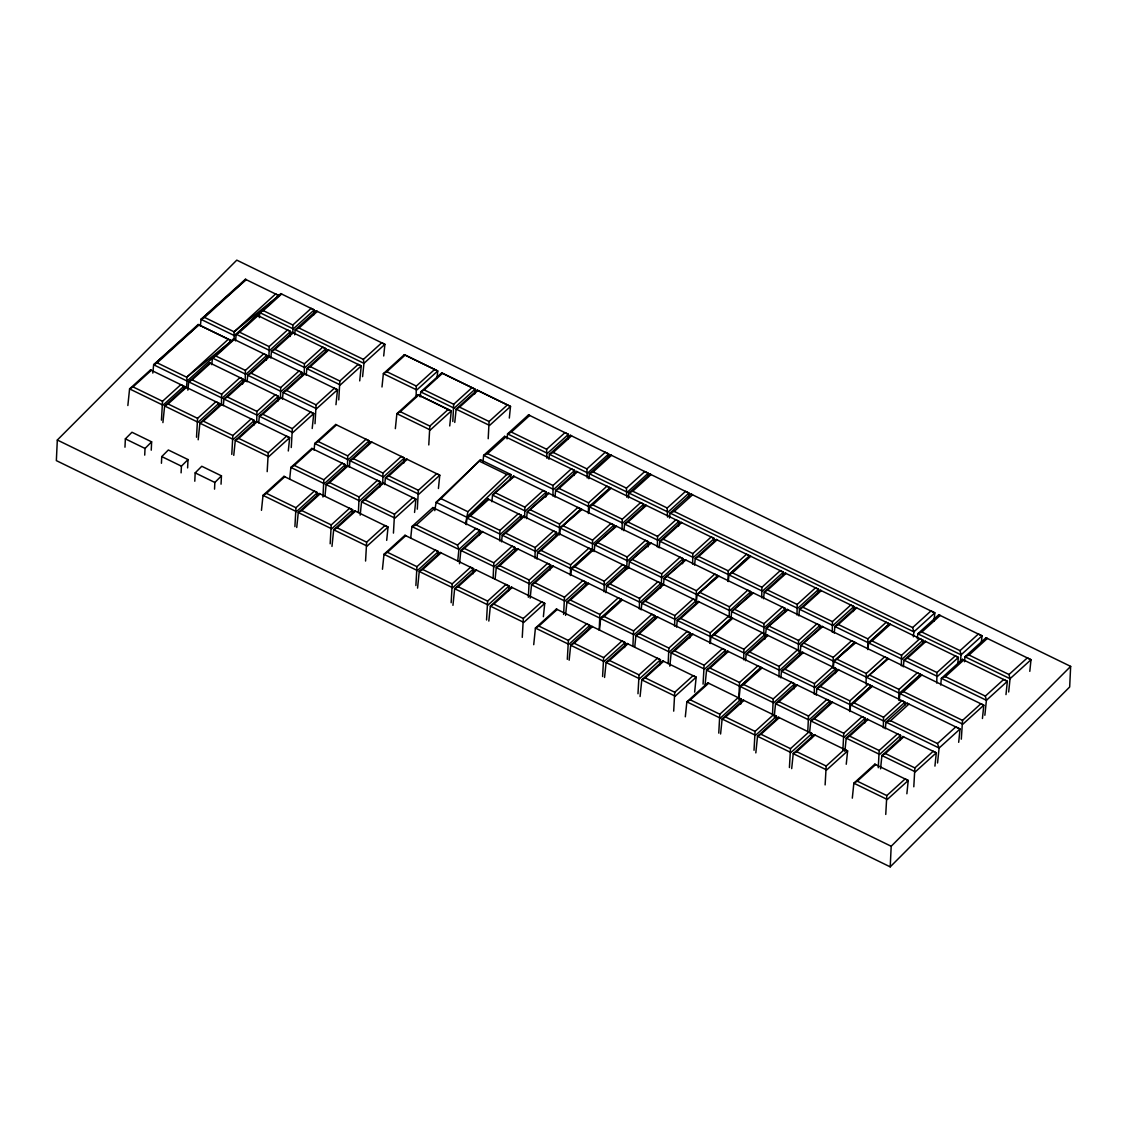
<?xml version="1.0" encoding="UTF-8"?>
<svg xmlns="http://www.w3.org/2000/svg" width="1127" height="1127" viewBox="0 0 1127 1127"><rect width="100%" height="100%" fill="white"/><g stroke="black" fill="none" stroke-linecap="round" stroke-linejoin="round"><path stroke-width="1.5" d="M57.322 440.023L56.35 460.619L890.217 866.86L1069.678 686.977L1070.65 666.381L236.783 260.14L57.322 440.023L891.189 846.264L890.217 866.86M124.97 447.208L125.365 438.868L131.958 432.261L151.624 441.84L151.243 450.18M144.721 455.125L145.031 448.447L151.624 441.84M161.429 463.267L161.753 456.59L168.346 449.983L188.012 459.562L187.617 467.902M181.095 472.847L181.419 466.169L188.012 459.562M194.788 481.215L195.182 472.875L201.775 466.268L221.441 475.848L221.047 484.187M214.539 489.132L214.848 482.469L221.441 475.848M127.858 405.523L129.577 388.9L150.525 369.895L151.356 370.276L133.028 386.899L129.577 388.9L163.006 405.185L183.955 386.181L180.855 384.645L162.527 401.268L161.457 420.146M152.793 373.079L153.652 364.768L198.141 324.506L231.584 340.791L187.082 381.053L186.392 387.702M162.908 422.597L164.627 405.974L185.575 386.97L186.406 387.35L168.078 403.973L164.627 405.974L198.056 422.259L219.004 403.255L215.919 401.719L197.577 418.342L196.521 437.22M183.616 389.505L183.955 386.181L150.525 369.895M187.843 390.153L188.702 381.842L209.65 362.838L210.495 363.218L192.154 379.841L188.702 381.842L222.132 398.127L243.08 379.123L239.995 377.587L221.653 394.211L221.441 404.776M200.367 326.013L201.043 319.364L245.376 279.271L246.137 279.581L204.579 317.434L201.043 319.364L234.472 335.649L278.806 295.556L275.636 293.95L234.078 331.803L234.134 338.973M198.183 439.784L199.888 423.16L220.836 404.156L221.681 404.523L203.353 421.16L199.888 423.16L233.317 439.445L254.265 420.441L251.18 418.906L232.852 435.529L231.782 454.406M211.763 364.683L212.454 358.034L233.402 339.03L234.247 339.41L215.905 356.033L212.454 358.034L245.883 374.319L266.831 355.315L263.746 353.779L245.404 370.403L245.193 380.968M218.666 406.579L219.004 403.255L185.575 386.97M223.287 405.664L223.963 399.014L244.911 380.01L245.756 380.391L227.429 397.028L223.963 399.014L257.393 415.314L278.355 396.31L275.256 394.76L256.928 411.397L256.717 421.963M235.515 340.875L236.205 334.226L257.153 315.222L257.998 315.602L239.657 332.226L236.205 334.226L269.635 350.511L290.583 331.507L287.498 329.972L269.156 346.595L268.944 357.16M233.754 455.364L235.289 440.403L256.238 421.399L257.083 421.78L238.755 438.403L235.289 440.403L268.719 456.689L289.667 437.685L286.582 436.149L268.254 452.772L267.184 471.649M242.573 384.11L243.08 379.123L209.65 362.838M247.038 381.856L247.715 375.206L268.663 356.217L269.508 356.583L251.18 373.22L247.715 375.206L281.144 391.506L302.106 372.502L299.007 370.966L280.679 387.589L280.468 398.155M259.337 317.617L259.844 312.63L280.792 293.626L281.637 294.006L263.309 310.629L259.844 312.63L293.288 328.915L314.236 309.911L311.137 308.375L292.809 324.999L292.935 332.24M253.758 425.428L254.265 420.441L220.836 404.156M258.675 422.921L259.365 416.272L280.313 397.267L281.158 397.648L262.83 414.271L259.365 416.272L292.795 432.557L313.743 413.553L310.658 412.017L292.33 428.64L291.259 447.518M266.324 360.302L266.831 355.315L233.402 339.03M270.79 358.048L271.466 351.399L292.414 332.409L293.259 332.775L274.932 349.412L271.466 351.399L304.896 367.698L325.858 348.694L322.759 347.158L304.431 363.782L304.22 374.347M261.464 510.32L263.014 495.359L283.962 476.355L284.793 476.735L266.465 493.358L263.014 495.359L296.443 511.644L317.391 492.64L314.306 491.104L295.964 507.728L294.908 526.605M277.834 401.297L278.355 396.31L244.911 380.01M282.426 399.113L283.116 392.464L304.065 373.46L304.91 373.84L286.582 390.463L283.116 392.464L316.546 408.749L337.494 389.745L334.409 388.209L316.081 404.832L315.011 423.71M290.076 336.494L290.583 331.507L257.153 315.222M294.682 334.832L295.189 329.845L316.138 310.841L317.363 311.404L299.021 328.027L295.189 329.845L363.951 363.345L384.899 344.341L381.743 342.763L363.401 359.4L363.951 363.345L362.584 376.643M288.301 450.983L289.667 437.685L256.238 421.399M289.681 479.06L290.879 467.423L311.827 448.419L312.672 448.8L294.33 465.423L290.879 467.423L324.308 483.708L345.256 464.704L342.171 463.169L323.843 479.792L322.942 497.007M301.754 375.826L302.106 372.502L268.663 356.217M306.178 375.305L306.868 368.656L327.816 349.652L328.661 350.032L310.334 366.655L306.868 368.656L340.298 384.941L361.246 365.937L358.161 364.401L339.833 381.025L338.762 399.902M313.715 314.898L314.236 309.911L280.792 293.626M296.739 527.492L298.275 512.531L319.223 493.527L320.068 493.908L301.74 510.545L298.275 512.531L331.704 528.817L352.666 509.827L349.567 508.277L331.239 524.914L330.169 543.792M312.207 428.514L313.743 413.553L280.313 397.267M314.053 450.152L314.743 443.503L335.691 424.499L336.522 424.879L318.194 441.502L314.743 443.503L348.173 459.788L369.121 440.784L366.021 439.248L347.694 455.886L347.482 466.437M325.506 352.018L325.858 348.694L292.414 332.409M317.053 495.965L317.391 492.64L283.962 476.355M324.942 496.232L326.14 484.596L347.088 465.592L347.933 465.972L329.605 482.61L326.14 484.596L359.583 500.895L380.532 481.891L377.432 480.341L359.104 496.979L358.386 512.531M335.959 404.706L337.494 389.745L304.065 373.46M331.972 546.412L333.677 529.775L354.625 510.785L355.47 511.151L337.142 527.788L333.677 529.775L367.106 546.074L388.054 527.07L384.969 525.534L366.641 542.157L365.571 561.035M344.918 468.029L345.256 464.704L311.827 448.419M349.328 467.339L350.004 460.689L370.952 441.685L371.797 442.052L353.469 458.689L350.004 460.689L383.434 476.975L404.382 457.971L401.297 456.435L382.969 473.058L382.757 483.624M359.71 380.898L361.246 365.937L327.816 349.652M352.314 513.151L352.666 509.827L319.223 493.527M360.175 515.152L361.542 501.853L382.49 482.849L383.335 483.215L365.007 499.853L361.542 501.853L394.985 518.138L415.933 499.134L412.834 497.599L394.506 514.222L393.436 533.099M368.783 444.108L369.121 440.784L335.691 424.499M383.701 355.977L384.899 344.341L316.138 310.841M381.997 386.984L383.363 373.685L404.311 354.681L437.755 370.98L437.065 377.63M380.01 486.878L380.532 481.891L347.088 465.592M384.716 484.582L385.406 477.933L406.354 458.928L407.199 459.309L388.871 475.932L385.406 477.933L418.835 494.218L439.784 475.214L436.698 473.678L418.371 490.301L417.3 509.179M395.338 428.654L396.887 413.694L417.835 394.689L451.265 410.975L449.729 425.936M382.447 569.262L383.997 554.287L404.945 535.297L405.776 535.663L387.449 552.3L383.997 554.287L417.427 570.586L438.375 551.582L435.276 550.046L416.948 566.67L415.891 585.547M386.688 540.368L388.054 527.07L354.625 510.785M403.875 462.958L404.382 457.971L370.952 441.685M416.117 396.634L416.328 386.068L434.656 369.431M420.216 396.887L420.737 391.9L441.685 372.896L475.115 389.181L474.608 394.168M410.707 538.199L411.904 526.563L432.853 507.559L434.628 508.39L416.286 525.013L411.904 526.563L458.914 549.455L479.863 530.451L475.833 528.464L457.506 545.088L458.914 549.455L457.717 561.091M414.553 512.433L415.933 499.134L382.49 482.849M428.781 444.94L429.838 426.076L448.18 409.439M417.553 588.097L419.258 571.474L440.206 552.469L441.051 552.85L422.724 569.473L419.258 571.474L452.688 587.759L473.636 568.755L470.551 567.219L452.223 583.856L451.152 602.72M438.417 488.512L439.784 475.214L406.354 458.928M438.037 554.907L438.375 551.582L404.945 535.297M452.8 421.484L453.688 404.269L472.016 387.646M454.759 422.442L456.139 409.143L477.087 390.139L510.517 406.424L509.319 418.061M452.941 605.34L454.66 588.717L475.608 569.713L476.453 570.093L458.111 586.73L454.66 588.717L488.09 605.002L509.038 586.012L505.953 584.462L487.625 601.1L486.554 619.977M459.506 563.711L460.873 550.413L481.821 531.409L482.666 531.789L464.338 548.412L460.873 550.413L494.302 566.698L515.264 547.694L512.165 546.158L493.837 562.796L493.105 578.334M466.282 524.647L466.958 517.997L487.906 498.993L488.752 499.374L470.424 516.011L466.958 517.997L500.388 534.283L521.35 515.278L518.251 513.743L499.923 530.38L499.712 540.932M482.948 462.014L483.638 455.364L504.586 436.36L505.924 436.98L487.582 453.618L483.638 455.364L553.667 489.484L574.615 470.48L571.333 468.846L553.005 485.483L552.977 496.134M473.129 573.742L473.636 568.755L440.206 552.469M488.202 438.727L489.09 421.512L507.418 404.889M479.341 535.438L479.863 530.451L432.853 507.559M491.865 501.74L492.541 495.091L513.489 476.087L514.292 476.439L492.541 495.091L525.309 511.052L546.257 492.048L543.2 490.527L524.872 507.15L524.618 517.702M507.037 438.882L507.559 433.895L528.507 414.891L529.69 415.44L511.362 432.078L507.559 433.895L547.468 453.35L568.417 434.346L564.979 432.627L546.637 449.264L546.947 458.337M488.822 621.076L490.358 606.115L511.306 587.111L512.151 587.491L493.823 604.114L490.358 606.115L523.801 622.4L544.75 603.396L541.65 601.86L523.322 618.484L522.252 637.361M495.077 579.292L496.274 567.656L517.223 548.652L518.068 549.032L499.74 565.669L496.274 567.656L529.704 583.955L550.652 564.951L547.567 563.401L529.239 580.039L528.338 597.254M501.543 541.833L502.233 535.184L523.182 516.18L524.013 516.56L505.685 533.184L502.233 535.184L535.663 551.469L556.611 532.465L553.512 530.93L535.184 547.553L534.973 558.119M508.531 590.999L509.038 586.012L475.608 569.713M514.912 551.018L515.264 547.694L481.821 531.409M520.998 518.603L521.35 515.278L487.906 498.993M526.548 518.631L527.239 511.982L548.187 492.978L548.99 493.344L527.239 511.982L560.006 527.943L580.954 508.939L577.897 507.432L559.57 524.055L559.316 534.592M530.169 598.141L531.535 584.843L552.498 565.839L553.329 566.219L535.001 582.842L531.535 584.843L564.979 601.128L585.927 582.124L582.828 580.588L564.5 597.211L563.613 614.426M536.945 559.077L537.621 552.427L558.583 533.423L559.415 533.804L541.087 550.427L537.621 552.427L571.065 568.712L592.013 549.708L588.914 548.173L570.586 564.796L570.375 575.362M548.919 459.295L549.427 454.308L570.375 435.304L571.572 435.839L553.244 452.476L549.427 454.308L587.745 472.974L608.693 453.97L605.255 452.251L586.928 468.888L587.237 477.961M545.75 497.035L546.257 492.048L513.489 476.087M533.719 644.686L535.424 628.063L556.372 609.059L557.217 609.439L538.889 626.077L535.424 628.063L568.867 644.362L589.815 625.358L586.716 623.809L568.388 640.446L567.318 659.323M554.949 497.092L555.625 490.442L576.573 471.438L577.418 471.819L559.091 488.442L555.625 490.442L589.069 506.727L610.017 487.723L606.918 486.188L588.59 502.811L588.379 513.377M543.369 616.694L544.75 603.396L511.306 587.111M550.145 569.938L550.652 564.951L517.223 548.652M556.273 535.79L556.611 532.465L523.182 516.18M567.895 439.333L568.417 434.346L528.507 414.891M559.584 534.719L560.26 528.07L581.208 509.08L582.011 509.432L560.26 528.07L593.027 544.045L613.976 525.041L610.919 523.52L592.591 540.143L592.351 550.694M574.094 475.467L574.615 470.48L504.586 436.36M565.571 615.384L566.937 602.086L587.885 583.082L588.731 583.462L570.403 600.085L566.937 602.086L600.381 618.371L621.329 599.367L618.23 597.831L599.902 614.469L599.184 630.007M570.642 575.488L571.333 568.839L592.281 549.849L593.112 550.215L574.784 566.853L571.333 568.839L604.762 585.138L625.71 566.134L622.611 564.599L604.283 581.222L604.072 591.788M569.149 660.211L570.699 645.25L591.647 626.246L592.478 626.626L574.15 643.249L570.699 645.25L604.128 661.535L625.076 642.531L621.977 640.995L603.649 657.619L602.593 676.496M588.872 478.75L589.379 473.763L610.327 454.759L611.51 455.308L593.182 471.931L589.379 473.763L627.288 492.231L648.236 473.227L644.785 471.523L626.457 488.146L626.767 497.218M588.646 513.503L589.336 506.854L610.285 487.85L611.116 488.23L592.788 504.868L589.336 506.854L622.766 523.139L643.714 504.149L640.615 502.6L622.287 519.237L622.076 529.803M585.589 585.448L585.927 582.124L552.498 565.839M594.14 551.568L594.831 544.919L615.779 525.915L616.582 526.267L594.831 544.919L627.584 560.88L648.546 541.876L645.489 540.354L627.161 556.977L626.739 569.191M589.463 628.683L589.815 625.358L556.372 609.059M608.355 457.294L608.693 453.97L570.375 435.304M599.451 630.148L600.649 618.512L621.597 599.508L622.428 599.874L604.1 616.511L600.649 618.512L634.078 634.797L655.026 615.793L651.927 614.257L633.599 630.881L632.881 646.433M605.903 592.675L606.594 586.026L627.542 567.022L628.387 567.402L610.059 584.025L606.594 586.026L640.023 602.311L660.971 583.307L657.886 581.771L639.558 598.409L639.347 608.96M613.637 528.366L613.976 525.041L581.208 509.08M604.551 677.454L606.101 662.493L627.049 643.489L627.88 643.869L609.552 660.492L606.101 662.493L639.53 678.778L660.478 659.774L657.379 658.238L639.051 674.876L637.981 693.739M623.907 530.69L624.597 524.041L645.546 505.037L646.391 505.417L628.063 522.04L624.597 524.041L658.027 540.326L678.975 521.322L675.89 519.786L657.562 536.41L657.351 546.975M628.401 498.007L628.922 493.02L649.87 474.016L651.054 474.566L632.726 491.189L628.922 493.02L668.043 512.081L688.991 493.077L685.554 491.372L667.226 508.009L667.536 517.068M625.372 569.459L625.71 566.134L592.281 549.849M628.697 568.402L629.387 561.753L650.335 542.749L651.138 543.101L629.387 561.753L662.155 577.714L683.103 558.71L680.046 557.189L661.718 573.826L661.295 586.026M624.569 647.518L625.076 642.531L591.647 626.246M643.376 507.474L643.714 504.149L610.285 487.85M647.884 476.552L648.236 473.227L610.327 454.759M634.712 647.321L635.91 635.684L656.858 616.68L657.703 617.061L639.375 633.684L635.91 635.684L669.339 651.97L690.288 632.965L687.202 631.43L668.875 648.067L668.142 663.606M641.178 609.862L641.855 603.213L662.817 584.209L663.648 584.575L645.32 601.212L641.855 603.213L675.298 619.498L696.247 600.494L693.147 598.958L674.819 615.581L674.608 626.147M648.025 546.863L648.546 541.876L615.779 525.915M640.08 696.514L641.798 679.891L662.746 660.887L663.592 661.267L645.25 677.89L641.798 679.891L675.228 696.176L696.176 677.172L693.091 675.636L674.749 692.26L673.692 711.137M659.182 547.863L659.858 541.214L680.807 522.224L681.652 522.59L663.324 539.227L659.858 541.214L693.302 557.513L714.25 538.509L711.151 536.973L692.823 553.596L692.612 564.162M654.688 619.117L655.026 615.793L621.597 599.508M660.464 588.294L660.971 583.307L627.542 567.022M669.494 518.026L670.016 513.039L690.964 494.035L692.556 494.795L674.228 511.419L670.016 513.039L913.884 631.853L934.832 612.849L930.972 610.933L912.645 627.57L913.884 631.853L913.363 636.84M663.394 585.307L664.085 578.658L685.033 559.654L685.836 560.006L664.085 578.658L696.838 594.619L717.786 575.615L714.743 574.094L696.416 590.717L695.908 603.818M659.957 664.761L660.478 659.774L627.049 643.489M678.468 526.309L678.975 521.322L645.546 505.037M669.804 666.17L671.171 652.871L692.119 633.867L692.964 634.247L674.636 650.871L671.171 652.871L704.614 669.156L725.563 650.152L722.463 648.617L704.136 665.24L703.065 684.117M688.484 498.064L688.991 493.077L649.87 474.016M682.582 563.697L683.103 558.71L650.335 542.749M676.58 627.105L677.257 620.456L698.205 601.452L699.05 601.832L680.722 618.455L677.257 620.456L710.7 636.741L731.648 617.737L728.549 616.201L710.221 632.825L710.01 643.39M694.584 565.12L695.26 558.471L716.208 539.467L717.054 539.847L698.726 556.47L695.26 558.471L728.704 574.756L749.652 555.752L746.553 554.216L728.225 570.84L728.014 581.405M689.78 637.952L690.288 632.965L656.858 616.68M696.247 603.058L697.106 594.746L718.054 575.742L718.857 576.094L697.106 594.746L729.873 610.707L750.821 591.703L747.764 590.182L729.437 606.805L729.183 617.357M685.315 716.8L686.864 701.839L707.812 682.835L708.658 683.216L690.316 699.853L686.864 701.839L720.294 718.124L741.242 699.134L738.157 697.585L719.815 714.222L718.758 733.099M694.641 692.133L696.176 677.172L662.746 660.887M713.898 541.833L714.25 538.509L680.807 522.224M705.037 685.075L706.573 670.114L727.521 651.11L728.366 651.491L710.038 668.114L706.573 670.114L740.016 686.399L760.964 667.395L757.865 665.86L739.537 682.483L738.805 698.036M710.278 643.517L710.968 636.868L731.916 617.864L732.747 618.244L714.419 634.881L710.968 636.868L744.398 653.153L765.346 634.163L762.246 632.613L743.919 649.251L743.707 659.802M728.281 581.532L728.972 574.883L749.92 555.879L750.751 556.259L732.423 572.882L728.972 574.883L762.401 591.168L783.35 572.164L780.25 570.628L761.922 587.266L761.711 597.817M725.21 653.477L725.563 650.152L692.119 633.867M730.986 618.23L731.662 611.581L752.611 592.577L753.414 592.929L731.662 611.581L764.43 627.542L785.378 608.538L782.321 607.016L763.993 623.654L763.754 634.191M720.59 733.987L722.125 719.026L743.073 700.022L743.919 700.402L725.591 717.026L722.125 719.026L755.555 735.311L776.517 716.307L773.418 714.772L755.09 731.395L754.019 750.272M738.903 699.825L740.284 686.526L761.232 667.522L762.063 667.902L743.735 684.54L740.284 686.526L773.714 702.825L794.662 683.821L791.563 682.272L773.235 698.909L772.516 714.462M750.483 595.028L750.821 591.703L718.054 575.742M740.735 704.121L741.242 699.134L707.812 682.835M745.539 660.704L746.229 654.054L767.177 635.05L768.022 635.431L749.694 652.054L746.229 654.054L779.659 670.34L800.607 651.336L797.522 649.8L779.194 666.423L778.982 676.989M763.543 598.719L764.233 592.069L785.181 573.065L786.026 573.446L767.684 590.069L764.233 592.069L797.662 608.355L818.611 589.351L815.525 587.815L797.198 604.438L796.986 615.004M764.839 639.15L765.346 634.163L731.916 617.864M765.374 636.727L766.233 628.415L787.181 609.411L787.984 609.777L766.233 628.415L798.987 644.376L819.949 625.372L816.892 623.851L798.564 640.488L798.31 651.026M755.823 752.892L757.527 736.269L778.475 717.265L779.321 717.645L760.993 734.269L757.527 736.269L790.957 752.554L811.905 733.55L808.82 732.015L790.492 748.652L789.421 767.515M783.011 575.488L783.35 572.164L749.92 555.879M774.179 717.011L775.545 703.713L796.493 684.709L797.338 685.089L778.996 701.712L775.545 703.713L808.975 719.998L829.923 700.994L826.838 699.458L808.51 716.082L807.777 731.634M785.04 611.862L785.378 608.538L752.611 592.577M776.165 719.632L776.517 716.307L743.073 700.022M780.814 677.876L781.49 671.227L802.438 652.223L803.283 652.603L784.956 669.241L781.49 671.227L814.934 687.526L835.882 668.522L832.783 666.973L814.455 683.61L814.243 694.176M798.818 615.891L799.494 609.242L820.442 590.238L821.287 590.618L802.959 607.256L799.494 609.242L832.938 625.527L853.886 606.537L850.786 604.988L832.459 621.625L832.247 632.191M794.141 688.808L794.662 683.821L761.232 667.522M800.071 653.632L800.917 645.32L821.865 626.316L822.668 626.668L800.917 645.32L833.684 661.281L854.632 642.277L851.575 640.756L833.247 657.393L832.994 667.931M800.269 654.66L800.607 651.336L767.177 635.05M791.689 768.628L793.225 753.667L814.173 734.663L815.018 735.043L796.69 751.667L793.225 753.667L826.669 769.952L847.617 750.948L844.517 749.413L826.19 766.036L825.119 784.913M818.272 592.675L818.611 589.351L785.181 573.065M819.597 628.697L819.949 625.372L787.181 609.411M809.609 732.536L810.806 720.9L831.754 701.896L832.599 702.262L814.272 718.899L810.806 720.9L844.25 737.185L865.198 718.181L862.099 716.645L843.771 733.268L842.869 750.483M811.398 738.537L811.905 733.55L778.475 717.265M816.216 695.134L816.892 688.484L837.84 669.48L838.685 669.861L820.357 686.484L816.892 688.484L850.336 704.769L871.284 685.765L868.184 684.23L849.857 700.853L849.645 711.419M834.219 633.149L834.896 626.485L855.844 607.495L856.689 607.862L838.361 624.499L834.896 626.485L868.339 642.784L889.288 623.78L886.188 622.245L867.86 638.868L867.649 649.434M829.585 704.319L829.923 700.994L796.493 684.709M833.262 668.057L833.952 661.408L854.9 642.404L855.703 642.756L833.952 661.408L899.445 693.316L920.393 674.312L917.336 672.791L899.008 689.414L898.754 699.966M835.361 673.509L835.882 668.522L802.438 652.223M853.364 611.524L853.886 606.537L820.442 590.238M844.841 751.441L846.208 738.143L867.156 719.139L868.001 719.519L849.673 736.142L846.208 738.143L879.638 754.428L900.6 735.424L897.501 733.888L879.173 750.512L878.271 767.726M849.913 711.546L850.603 704.896L871.551 685.892L872.383 686.273L854.055 702.896L850.603 704.896L884.033 721.181L904.981 702.177L901.882 700.642L883.554 717.279L883.343 727.831M846.25 764.247L847.617 750.948L814.173 734.663M852.308 798.155L853.857 783.195L874.806 764.191L875.651 764.571L857.309 781.194L853.857 783.195L887.287 799.48L908.235 780.476L905.15 778.94L886.808 795.577L885.752 814.441M867.917 649.561L868.607 642.911L889.555 623.907L890.386 624.288L872.059 640.911L868.607 642.911L902.037 659.196L922.985 640.192L919.886 638.657L901.558 655.28L901.346 665.846M866.029 684.019L866.283 673.481L884.61 656.844L888.456 658.717L866.719 677.369L887.667 658.365M864.677 723.168L865.198 718.181L831.754 701.896M880.539 768.825L881.92 755.527L902.868 736.523L903.699 736.903L885.371 753.54L881.92 755.527L915.349 771.826L936.298 752.822L933.198 751.272L914.87 767.91L913.8 786.787M885.315 728.789L885.991 722.139L906.953 703.135L908.94 704.079L890.612 720.716L885.991 722.139L939.101 748.018L960.049 729.014L955.795 726.901L937.467 743.538L939.101 748.018L937.551 762.979M899.233 700.191L899.909 693.542L920.872 674.538L921.844 674.988L903.516 691.612L899.909 693.542L962.852 724.21L983.801 705.206L980.87 703.741L962.543 720.378L961.303 739.171M903.319 666.804L903.995 660.154L924.943 641.15L925.788 641.531L907.46 658.154L903.995 660.154L937.439 676.439L958.387 657.435L955.287 655.9L936.96 672.537L936.748 683.089M900.079 740.411L900.6 735.424L867.156 719.139M904.643 705.502L904.981 702.177L871.551 685.892M917.308 638.755L917.815 633.768L938.763 614.764L940.186 615.427L921.858 632.05L917.815 633.768L961.077 654.843L982.026 635.839L978.363 634.022L960.035 650.645L961.077 654.843L960.401 661.493M906.869 793.774L908.235 780.476L874.806 764.191M922.647 643.517L922.985 640.192L889.555 623.907M933.973 621.16L934.832 612.849L690.964 494.035M940.679 685.005L941.369 678.355L962.317 659.351L963.74 660.013L945.398 676.651L941.369 678.355L986.407 700.304L1007.355 681.3L1003.678 679.482L985.35 696.106L986.407 700.304L984.857 715.265M934.931 766.121L936.298 752.822L902.868 736.523M957.696 664.085L958.387 657.435L924.943 641.15M964.501 661.746L965.008 656.759L985.97 637.755L987.379 638.417L969.051 655.041L965.008 656.759L1010.046 678.708L1031.008 659.704L1027.331 657.886L1009.003 674.51L1010.046 678.708L1008.679 692.006M958.683 742.313L960.049 729.014L906.953 703.135M981.349 642.489L982.026 635.839L938.763 614.764M982.434 718.505L983.801 705.206L920.872 674.538M1005.988 694.598L1007.355 681.3L962.317 659.351M1029.796 671.34L1031.008 659.704L985.97 637.755M434.783 510.672L436.107 502.304L480.539 459.76L511.024 474.608L510.235 479.623M465.536 523.844L467.874 511.728L506.756 474.509L511.024 474.608L466.592 517.152L436.107 502.304L440.981 498.627L480.539 459.76M891.189 846.264L1070.65 666.381M153.652 364.768L157.188 362.838L198.901 324.815L153.652 364.768L187.082 381.053L186.688 377.207L228.401 339.185M404.311 354.681L437.755 370.98L416.793 389.984L383.363 373.685L386.829 371.699L405.156 355.061M417.835 394.689L451.265 410.975L430.317 429.979L396.887 413.694L400.339 411.693L418.666 395.07M441.685 372.896L475.115 389.181L454.167 408.185L420.737 391.9L424.189 389.9L442.517 373.262M477.087 390.139L510.517 406.424L489.569 425.428L456.139 409.143L459.591 407.143L477.918 390.52M201.043 319.364L246.137 279.581M245.376 279.271L278.806 295.556L234.078 331.803L204.579 317.434M263.309 310.629L292.809 324.999M299.021 328.027L363.401 359.4M511.362 432.078L546.637 449.264M553.244 452.476L586.928 468.888M593.182 471.931L626.457 488.146M632.726 491.189L667.226 508.009M674.228 511.419L912.645 627.57M921.858 632.05L960.035 650.645M969.051 655.041L1009.003 674.51M386.829 371.699L416.328 386.068M424.189 389.9L453.688 404.269M459.591 407.143L489.09 421.512M576.573 471.438L610.017 487.723M716.208 539.467L749.652 555.752M855.844 607.495L889.288 623.78M239.657 332.226L269.156 346.595M274.932 349.412L304.431 363.782M310.334 366.655L339.833 381.025M487.582 453.618L553.005 485.483M559.091 488.442L588.59 502.811M592.788 504.868L622.287 519.237M628.063 522.04L657.562 536.41M663.324 539.227L692.823 553.596M698.726 556.47L728.225 570.84M732.423 572.882L761.922 587.266M767.684 590.069L797.198 604.438M802.959 607.256L832.459 621.625M838.361 624.499L867.86 638.868M872.059 640.911L901.558 655.28M907.46 658.154L936.96 672.537M945.398 676.651L985.35 696.106M400.339 411.693L429.838 426.076M548.187 492.978L580.954 508.939M685.033 559.654L717.786 575.615M821.865 626.316L854.632 642.277M854.9 642.404L920.393 674.312M479.848 461.408L506.756 474.509M198.141 324.506L231.584 340.791L186.688 377.207L157.188 362.838M215.905 356.033L245.404 370.403M251.18 373.22L280.679 387.589M286.582 390.463L316.081 404.832M495.965 493.077L524.872 507.15M530.662 509.967L559.57 524.055M563.683 526.055L592.591 540.143M598.24 542.904L627.161 556.977M632.81 559.739L661.718 573.826M667.494 576.644L696.416 590.717M700.529 592.732L729.437 606.805M735.086 609.566L763.993 623.654M769.642 626.401L798.564 640.488M804.34 643.306L833.247 657.393M837.361 659.394L866.283 673.481M870.129 675.355L899.008 689.414M903.516 691.612L962.543 720.378M558.583 533.423L592.013 549.708M662.817 584.209L696.247 600.494M698.205 601.452L731.648 617.737M837.84 669.48L871.284 685.765M440.981 498.627L467.874 511.728M192.154 379.841L221.653 394.211M227.429 397.028L256.928 411.397M262.83 414.271L292.33 428.64M318.194 441.502L347.694 455.886M353.469 458.689L382.969 473.058M388.871 475.932L418.371 490.301M470.424 516.011L499.923 530.38M505.685 533.184L535.184 547.553M541.087 550.427L570.586 564.796M574.784 566.853L604.283 581.222M610.059 584.025L639.558 598.409M645.32 601.212L674.819 615.581M680.722 618.455L710.221 632.825M714.419 634.881L743.919 649.251M749.694 652.054L779.194 666.423M784.956 669.241L814.455 683.61M820.357 686.484L849.857 700.853M854.055 702.896L883.554 717.279M890.612 720.716L937.467 743.538M587.885 583.082L621.329 599.367M727.521 651.11L760.964 667.395M133.028 386.899L162.527 401.268M168.078 403.973L197.577 418.342M203.353 421.16L232.852 435.529M238.755 438.403L268.254 452.772M294.33 465.423L323.843 479.792M329.605 482.61L359.104 496.979M365.007 499.853L394.506 514.222M416.286 525.013L457.506 545.088M464.338 548.412L493.837 562.796M499.74 565.669L529.239 580.039M535.001 582.842L564.5 597.211M570.403 600.085L599.902 614.469M604.1 616.511L633.599 630.881M639.375 633.684L668.875 648.067M674.636 650.871L704.136 665.24M710.038 668.114L739.537 682.483M743.735 684.54L773.235 698.909M778.996 701.712L808.51 716.082M814.272 718.899L843.771 733.268M849.673 736.142L879.173 750.512M885.371 753.54L914.87 767.91M266.465 493.358L295.964 507.728M301.74 510.545L331.239 524.914M337.142 527.788L366.641 542.157M387.449 552.3L416.948 566.67M422.724 569.473L452.223 583.856M458.111 586.73L487.625 601.1M493.823 604.114L523.322 618.484M538.889 626.077L568.388 640.446M574.15 643.249L603.649 657.619M609.552 660.492L639.051 674.876M645.25 677.89L674.749 692.26M690.316 699.853L719.815 714.222M725.591 717.026L755.09 731.395M760.993 734.269L790.492 748.652M796.69 751.667L826.19 766.036M857.309 781.194L886.808 795.577M125.365 438.868L145.031 448.447M161.753 456.59L181.419 466.169M195.182 472.875L214.848 482.469"/></g></svg>
